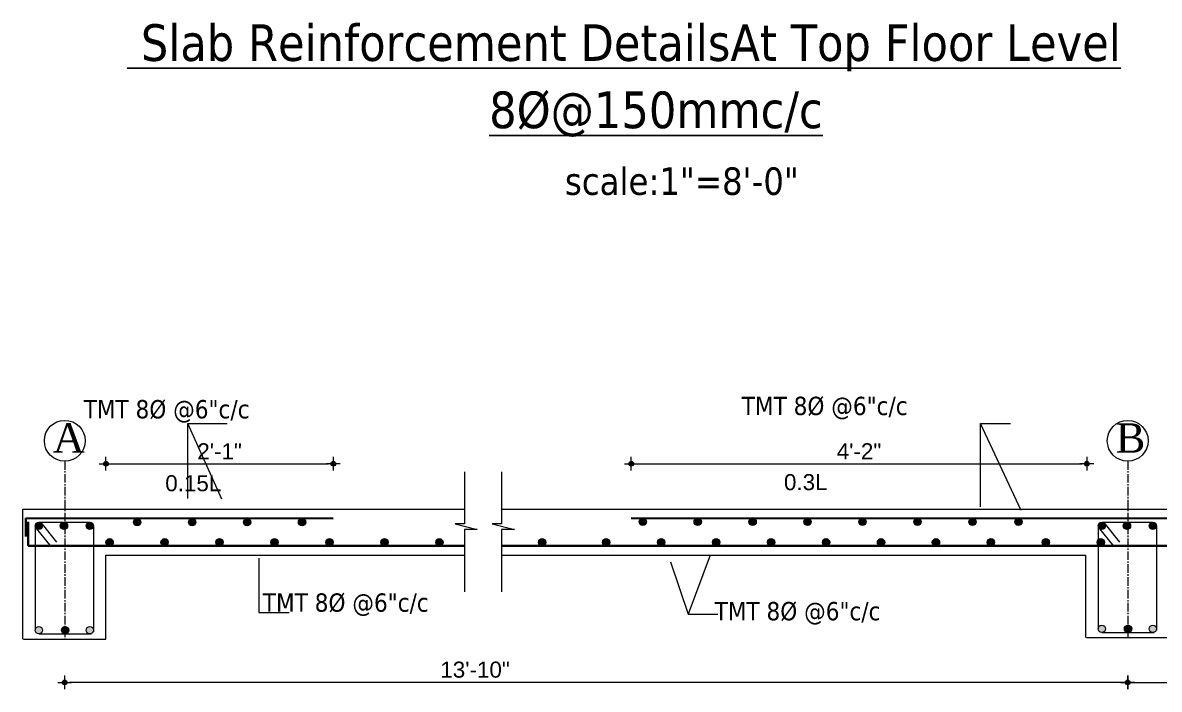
# Model space of a CAD drawing. Header units: inches. Extents: x 130993 to 274375, y -5108 to 103559.
# Drawn here: x 151834.6 to 152331, y 49583.1 to 49874.2 of the extents above; entities that cross this region are included whole.
import ezdxf

# ---------------------------------------------------------------- set-up
doc = ezdxf.new("R2010")
doc.units = ezdxf.units.IN
doc.header["$MEASUREMENT"] = 0
doc.header["$PDMODE"] = 2
doc.header["$PDSIZE"] = -3
doc.linetypes.add('CENTER2', pattern=[1.125, 0.75, -0.125, 0.125, -0.125])
doc.layers.add('CENTERLINE', color=7, linetype='CENTER2')
doc.layers.add('ELEVATION', color=7, linetype='Continuous')
for name, color, linetype, lineweight in [('DIM', 5, 'Continuous', 9), ('DIMENSION', 142, 'Continuous', 20), ('HATCH', 9, 'Continuous', 9), ('INDEX LINE', 4, 'Continuous', 13), ('ROD', 10, 'Continuous', 13), ('TEXT', 181, 'Continuous', 13)]:
    doc.layers.add(name, color=color, linetype=linetype, lineweight=lineweight)
doc.styles.add('ramon', font='arial.ttf', dxfattribs={"height": 7})
doc.styles.add('romans', font='romans.shx')
doc.styles.get("Standard").update_dxf_attribs({"font": 'txt.shx', "height": 6})
doc.styles.add('TAHOMA', font='tahoma.ttf', dxfattribs={"height": 9})
doc.dimstyles.new('1.8', dxfattribs={"dimscale": 0, "dimtxt": 9, "dimasz": 1, "dimexe": 2, "dimexo": 9, "dimgap": 2, "dimtad": 1, "dimdec": 0, "dimzin": 3, "dimdsep": 46, "dimlunit": 4, "dimtxsty": 'TAHOMA', "dimblk": 'DIM', "dimcen": 3, "dimdle": 3, "dimse1": 1, "dimse2": 1, "dimclrd": 256, "dimclre": 256, "dimclrt": 7, "dimadec": 1, "dimazin": 2, "dimtfac": 1, "dimtdec": 0, "dimtix": 1, "dimtofl": 0, "dimtmove": 2, "dimatfit": 3, "dimldrblk": 'ARW', "dimfxl": 1, "dimfrac": 2, "dimtolj": 2, "dimtzin": 0, "dimarcsym": 0})
doc.dimstyles.new('s2', dxfattribs={"dimtxt": 6, "dimasz": 2, "dimexe": 6, "dimexo": 18, "dimgap": 1.9375, "dimtad": 1, "dimdec": 0, "dimlfac": 0.25, "dimzin": 3, "dimdsep": 46, "dimlunit": 4, "dimtxsty": 'ramon', "dimblk": 'dot 2', "dimcen": 0.09375, "dimse1": 1, "dimse2": 1, "dimclrd": 1, "dimclre": 1, "dimclrt": 256, "dimadec": 0, "dimazin": 0, "dimtfac": 0.75, "dimtdec": 0, "dimtix": 1, "dimtmove": 1, "dimatfit": 3, "dimldrblk": 'DOT', "dimfxl": 1, "dimtolj": 1, "dimtzin": 0, "dimlwd": 9, "dimlwe": 9, "dimarcsym": 0})

# ---------------------------------------------------------------- blocks, each defined once
blk = doc.blocks.new('sn5')
at = {"layer": 'ELEVATION', "lineweight": 25, "ltscale": 0.5, "style": 'TAHOMA'}
for s, height, p in [('%%U Slab Reinforcement DetailsAt Top Floor Level', 16, (6156.79, 1090.33)), ('%%U8%%C@150mmc/c', 16, (6314.89, 1060.98)), ('scale:1"=8\'-0"', 12, (6347.97, 1031.84))]:
    blk.add_text(s, height=height, dxfattribs=at).set_placement(p)
blk = doc.blocks.new('dot1')
at = {"layer": 'HATCH'}
h = blk.add_hatch(color=256, dxfattribs=at)
edge = h.paths.add_edge_path()
edge.add_arc((0, 0), 1, 0, 360)
for p, q in [((3, 0), (-3, 0)), ((0, 3), (0, -3))]:
    blk.add_line(p, q, dxfattribs=at)
blk.add_circle((0, 0), 1, dxfattribs=at)
blk = doc.blocks.new('dot 2')
at = {"layer": 'HATCH', "xscale": 0.5, "yscale": 0.5, "zscale": 0.5}
blk.add_blockref('dot1', (0, 0), dxfattribs=at)
blk = doc.blocks.new('*D853')
at = {"layer": 'Defpoints', "color": 0}
for p in [(158165.83, 48865.88), (158630.03, 48866.51), (158165.83, 48846.94)]:
    blk.add_point(p, dxfattribs=at)
at = {"layer": 'ELEVATION', "color": 1, "lineweight": 9}
blk.add_line((158628.03, 48846.94), (158167.83, 48846.94), dxfattribs=at)
at = {"layer": 'ELEVATION', "color": 1, "lineweight": 9, "xscale": 2, "yscale": 2, "zscale": 2, "rotation": 180}
blk.add_blockref('dot 2', (158165.83, 48846.94), dxfattribs=at)
at = {"layer": 'ELEVATION', "color": 1, "lineweight": 9, "xscale": 2, "yscale": 2, "zscale": 2}
blk.add_blockref('dot 2', (158630.03, 48846.94), dxfattribs=at)
at = {"layer": 'ELEVATION', "lineweight": 0, "insert": (158345.02, 48852.46), "char_height": 7, "attachment_point": 5, "style": 'ramon'}
blk.add_mtext('\\A1;13{\\fArial Baltic|b0|i0|c186|p34;\'-}10{\\fArial Baltic|b0|i0|c186|p34;"}', dxfattribs=at)
blk = doc.blocks.new('_Dot')
at = {"color": 0, "linetype": 'ByBlock', "lineweight": -2}
blk.add_line((-0.5, 0), (-1, 0), dxfattribs=at)
at = {"color": 0, "linetype": 'ByBlock', "const_width": 0.5}
blk.add_lwpolyline([(-0.25, 0, 1), (0.25, 0, 1)], format="xyb", close=True, dxfattribs=at)
blk = doc.blocks.new('*D856')
at = {"layer": 'Defpoints', "color": 0}
for p in [(158283.08, 48942.41), (158283.08, 48918.51), (158183.84, 48902.51)]:
    blk.add_point(p, dxfattribs=at)
at = {"layer": 'ELEVATION', "color": 1, "lineweight": 9}
blk.add_line((158185.84, 48942.41), (158281.08, 48942.41), dxfattribs=at)
at = {"layer": 'ELEVATION', "color": 1, "lineweight": 9, "xscale": 2, "yscale": 2, "zscale": 2, "rotation": 180}
blk.add_blockref('dot 2', (158183.84, 48942.41), dxfattribs=at)
at = {"layer": 'ELEVATION', "color": 1, "lineweight": 9, "xscale": 2, "yscale": 2, "zscale": 2}
blk.add_blockref('dot 2', (158283.08, 48942.41), dxfattribs=at)
at = {"layer": 'ELEVATION', "lineweight": 0, "insert": (158233.46, 48947.86), "char_height": 7, "attachment_point": 5, "style": 'ramon'}
blk.add_mtext('\\A1;2\'-1"', dxfattribs=at)
blk = doc.blocks.new('ARW')
at = {"layer": 'INDEX LINE'}
blk.add_lwpolyline([(10, 0, 0, 6, 0), (0, 0, 0, 0, 0), (10, 0, 0, 0, 0)], format="xyseb", dxfattribs=at)
blk = doc.blocks.new('DIM')
at = {"layer": 'INDEX LINE'}
h = blk.add_hatch(color=256, dxfattribs=at)
h.paths.add_polyline_path([(0, 1.28), (0, 0), (1.28, 0, 0.414214)])
h.paths.add_polyline_path([(1.28, 0), (0, 0), (0, -1.28, 0.414214)])
h.paths.add_polyline_path([(0, 0), (-1.28, 0, 0.414214), (0, -1.28)])
h.paths.add_polyline_path([(0, 1.28, 0.414214), (-1.28, 0), (0, 0)])
for p, q in [((0, 6), (0, -6)), ((-6, 0), (6, 0))]:
    blk.add_line(p, q, dxfattribs=at)
blk.add_circle((0, 0), 1.28, dxfattribs=at)
blk = doc.blocks.new('*D860')
at = {"layer": 'Defpoints', "color": 0}
for p in [(158612.18, 48942.41), (158413.21, 48918.62), (158612.18, 48918.51)]:
    blk.add_point(p, dxfattribs=at)
at = {"layer": 'ELEVATION', "color": 1, "lineweight": 9}
blk.add_line((158415.21, 48942.41), (158610.18, 48942.41), dxfattribs=at)
at = {"layer": 'ELEVATION', "color": 1, "lineweight": 9, "xscale": 2, "yscale": 2, "zscale": 2, "rotation": 180}
blk.add_blockref('dot 2', (158413.21, 48942.41), dxfattribs=at)
at = {"layer": 'ELEVATION', "color": 1, "lineweight": 9, "xscale": 2, "yscale": 2, "zscale": 2}
blk.add_blockref('dot 2', (158612.18, 48942.41), dxfattribs=at)
at = {"layer": 'ELEVATION', "lineweight": 0, "insert": (158512.69, 48947.86), "char_height": 7, "attachment_point": 5, "style": 'ramon'}
blk.add_mtext('\\A1;4\'-2"', dxfattribs=at)
blk = doc.blocks.new('*D861')
at = {"layer": 'Defpoints', "color": 0}
for p in [(158630.03, 48866.51), (159174.5, 48866.51), (159174.5, 48846.94)]:
    blk.add_point(p, dxfattribs=at)
at = {"layer": 'ELEVATION', "color": 1, "lineweight": 9}
blk.add_line((158632.03, 48846.94), (159172.5, 48846.94), dxfattribs=at)
at = {"layer": 'ELEVATION', "color": 1, "lineweight": 9, "xscale": 2, "yscale": 2, "zscale": 2, "rotation": 180}
blk.add_blockref('dot 2', (158630.03, 48846.94), dxfattribs=at)
at = {"layer": 'ELEVATION', "color": 1, "lineweight": 9, "xscale": 2, "yscale": 2, "zscale": 2}
blk.add_blockref('dot 2', (159174.5, 48846.94), dxfattribs=at)
at = {"layer": 'ELEVATION', "lineweight": 0, "insert": (158902.26, 48852.45), "char_height": 7, "attachment_point": 5, "style": 'ramon'}
blk.add_mtext('\\A1;14{\\fArial Baltic|b0|i0|c186|p34;\'-}5{\\fArial Baltic|b0|i0|c186|p34;"}', dxfattribs=at)
blk = doc.blocks.new('s4')
at = {"layer": 'DIM', "linetype": 'ByBlock', "lineweight": 0}
h = blk.add_hatch(color=0, dxfattribs=at)
h.set_gradient(color1=(0, 0, 255), color2=(0, 0, 255), tint=1)
edge = h.paths.add_edge_path()
edge.add_arc((3521.44, 2362.28), 1.6, 0, 360)
h = blk.add_hatch(color=0, dxfattribs=at)
h.set_gradient(color1=(0, 0, 255), color2=(0, 0, 255), tint=1)
edge = h.paths.add_edge_path()
edge.add_arc((3545.44, 2362.28), 1.6, 0, 360)
h = blk.add_hatch(color=0, dxfattribs=at)
h.set_gradient(color1=(0, 0, 255), color2=(0, 0, 255), tint=1)
edge = h.paths.add_edge_path()
edge.add_arc((3569.44, 2362.28), 1.6, 0, 360)
h = blk.add_hatch(color=0, dxfattribs=at)
h.set_gradient(color1=(0, 0, 255), color2=(0, 0, 255), tint=1)
edge = h.paths.add_edge_path()
edge.add_arc((3593.44, 2362.28), 1.6, 0, 360)
h = blk.add_hatch(color=0, dxfattribs=at)
h.set_gradient(color1=(0, 0, 255), color2=(0, 0, 255), tint=1)
edge = h.paths.add_edge_path()
edge.add_arc((3742.24, 2362.39), 1.6, 0, 360)
h = blk.add_hatch(color=0, dxfattribs=at)
h.set_gradient(color1=(0, 0, 255), color2=(0, 0, 255), tint=1)
edge = h.paths.add_edge_path()
edge.add_arc((3766.24, 2362.39), 1.6, 0, 360)
h = blk.add_hatch(color=0, dxfattribs=at)
h.set_gradient(color1=(0, 0, 255), color2=(0, 0, 255), tint=1)
edge = h.paths.add_edge_path()
edge.add_arc((3790.24, 2362.39), 1.6, 0, 360)
h = blk.add_hatch(color=0, dxfattribs=at)
h.set_gradient(color1=(0, 0, 255), color2=(0, 0, 255), tint=1)
edge = h.paths.add_edge_path()
edge.add_arc((3814.24, 2362.39), 1.6, 0, 360)
h = blk.add_hatch(color=0, dxfattribs=at)
h.set_gradient(color1=(0, 0, 255), color2=(0, 0, 255), tint=1)
edge = h.paths.add_edge_path()
edge.add_arc((3838.24, 2362.39), 1.6, 0, 360)
h = blk.add_hatch(color=0, dxfattribs=at)
h.set_gradient(color1=(0, 0, 255), color2=(0, 0, 255), tint=1)
edge = h.paths.add_edge_path()
edge.add_arc((3862.24, 2362.39), 1.6, 0, 360)
h = blk.add_hatch(color=0, dxfattribs=at)
h.set_gradient(color1=(0, 0, 255), color2=(0, 0, 255), tint=1)
edge = h.paths.add_edge_path()
edge.add_arc((3886.24, 2362.39), 1.6, 0, 360)
h = blk.add_hatch(color=0, dxfattribs=at)
h.set_gradient(color1=(0, 0, 255), color2=(0, 0, 255), tint=1)
edge = h.paths.add_edge_path()
edge.add_arc((3906.28, 2362.39), 1.6, 0, 360)
h = blk.add_hatch(color=0, dxfattribs=at)
h.set_gradient(color1=(0, 0, 255), color2=(0, 0, 255), tint=1)
edge = h.paths.add_edge_path()
edge.add_arc((3509.44, 2353.48), 1.6, 0, 360)
h = blk.add_hatch(color=0, dxfattribs=at)
h.set_gradient(color1=(0, 0, 255), color2=(0, 0, 255), tint=1)
edge = h.paths.add_edge_path()
edge.add_arc((3533.44, 2353.48), 1.6, 0, 360)
h = blk.add_hatch(color=0, dxfattribs=at)
h.set_gradient(color1=(0, 0, 255), color2=(0, 0, 255), tint=1)
edge = h.paths.add_edge_path()
edge.add_arc((3557.44, 2353.48), 1.6, 0, 360)
h = blk.add_hatch(color=0, dxfattribs=at)
h.set_gradient(color1=(0, 0, 255), color2=(0, 0, 255), tint=1)
edge = h.paths.add_edge_path()
edge.add_arc((3581.44, 2353.48), 1.6, 0, 360)
h = blk.add_hatch(color=0, dxfattribs=at)
h.set_gradient(color1=(0, 0, 255), color2=(0, 0, 255), tint=1)
edge = h.paths.add_edge_path()
edge.add_arc((3605.44, 2353.48), 1.6, 0, 360)
h = blk.add_hatch(color=0, dxfattribs=at)
h.set_gradient(color1=(0, 0, 255), color2=(0, 0, 255), tint=1)
edge = h.paths.add_edge_path()
edge.add_arc((3629.44, 2353.48), 1.6, 0, 360)
h = blk.add_hatch(color=0, dxfattribs=at)
h.set_gradient(color1=(0, 0, 255), color2=(0, 0, 255), tint=1)
edge = h.paths.add_edge_path()
edge.add_arc((3653.44, 2353.48), 1.6, 0, 360)
h = blk.add_hatch(color=0, dxfattribs=at)
h.set_gradient(color1=(0, 0, 255), color2=(0, 0, 255), tint=1)
edge = h.paths.add_edge_path()
edge.add_arc((3698.29, 2353.48), 1.6, 0, 360)
h = blk.add_hatch(color=0, dxfattribs=at)
h.set_gradient(color1=(0, 0, 255), color2=(0, 0, 255), tint=1)
edge = h.paths.add_edge_path()
edge.add_arc((3726.29, 2353.48), 1.6, 0, 360)
h = blk.add_hatch(color=0, dxfattribs=at)
h.set_gradient(color1=(0, 0, 255), color2=(0, 0, 255), tint=1)
edge = h.paths.add_edge_path()
edge.add_arc((3750.29, 2353.48), 1.6, 0, 360)
h = blk.add_hatch(color=0, dxfattribs=at)
h.set_gradient(color1=(0, 0, 255), color2=(0, 0, 255), tint=1)
edge = h.paths.add_edge_path()
edge.add_arc((3774.29, 2353.48), 1.6, 0, 360)
h = blk.add_hatch(color=0, dxfattribs=at)
h.set_gradient(color1=(0, 0, 255), color2=(0, 0, 255), tint=1)
edge = h.paths.add_edge_path()
edge.add_arc((3798.29, 2353.48), 1.6, 0, 360)
h = blk.add_hatch(color=0, dxfattribs=at)
h.set_gradient(color1=(0, 0, 255), color2=(0, 0, 255), tint=1)
edge = h.paths.add_edge_path()
edge.add_arc((3822.29, 2353.48), 1.6, 0, 360)
h = blk.add_hatch(color=0, dxfattribs=at)
h.set_gradient(color1=(0, 0, 255), color2=(0, 0, 255), tint=1)
edge = h.paths.add_edge_path()
edge.add_arc((3846.29, 2353.48), 1.6, 0, 360)
h = blk.add_hatch(color=0, dxfattribs=at)
h.set_gradient(color1=(0, 0, 255), color2=(0, 0, 255), tint=1)
edge = h.paths.add_edge_path()
edge.add_arc((3870.29, 2353.48), 1.6, 0, 360)
h = blk.add_hatch(color=0, dxfattribs=at)
h.set_gradient(color1=(0, 0, 255), color2=(0, 0, 255), tint=1)
edge = h.paths.add_edge_path()
edge.add_arc((3894.29, 2353.48), 1.6, 0, 360)
h = blk.add_hatch(color=0, dxfattribs=at)
h.set_gradient(color1=(0, 0, 255), color2=(0, 0, 255), tint=1)
edge = h.paths.add_edge_path()
edge.add_arc((3918.29, 2353.48), 1.6, 0, 360)
h = blk.add_hatch(color=0, dxfattribs=at)
h.set_gradient(color1=(0, 0, 255), color2=(0, 0, 255), tint=1)
edge = h.paths.add_edge_path()
edge.add_arc((3942.29, 2353.48), 1.6, 0, 360)
at = {"layer": 'ROD', "ltscale": 0.5}
h = blk.add_hatch(color=0, dxfattribs=at)
h.set_gradient(color1=(0, 0, 255), color2=(0, 0, 255), tint=1)
h.paths.add_polyline_path([(3480.09, 2360.68, 1), (3476.89, 2360.68, 0.154193), (3477.18, 2359.76), (3477.31, 2359.6, 0.684323)])
h = blk.add_hatch(color=0, dxfattribs=at)
h.set_gradient(color1=(0, 0, 255), color2=(0, 0, 255), tint=1)
h.paths.add_polyline_path([(3491.1, 2360.68, 1), (3487.9, 2360.68, 0.154193), (3488.19, 2359.76), (3488.32, 2359.6, 0.684323)])
h = blk.add_hatch(color=0, dxfattribs=at)
h.set_gradient(color1=(0, 0, 255), color2=(0, 0, 255), tint=1)
h.paths.add_polyline_path([(3499.17, 2360.68, 1), (3502.37, 2360.68, 1)])
h = blk.add_hatch(color=0, dxfattribs=at)
h.set_gradient(color1=(0, 0, 255), color2=(0, 0, 255), tint=1)
h.paths.add_polyline_path([(3944.29, 2360.68, 1), (3941.09, 2360.68, 0.154193), (3941.38, 2359.76), (3941.51, 2359.6, 0.684323)])
h = blk.add_hatch(color=0, dxfattribs=at)
h.set_gradient(color1=(0, 0, 255), color2=(0, 0, 255), tint=1)
h.paths.add_polyline_path([(3955.3, 2360.68, 1), (3952.1, 2360.68, 0.154193), (3952.39, 2359.76), (3952.52, 2359.6, 0.684323)])
h = blk.add_hatch(color=0, dxfattribs=at)
h.set_gradient(color1=(0, 0, 255), color2=(0, 0, 255), tint=1)
h.paths.add_polyline_path([(3963.37, 2360.68, 1), (3966.57, 2360.68, 1)])
h = blk.add_hatch(color=0, dxfattribs=at)
h.set_gradient(color1=(0, 0, 255), color2=(0, 0, 255), tint=1)
h.paths.add_polyline_path([(3476.89, 2315.09, 1), (3480.09, 2315.09, 1)])
h.paths.add_polyline_path([(3499.17, 2315.09, 1), (3502.37, 2315.09, 1)])
h = blk.add_hatch(color=0, dxfattribs=at)
h.set_gradient(color1=(0, 0, 255), color2=(0, 0, 255), tint=1)
h.paths.add_polyline_path([(3488.36, 2315.09, 1), (3491.56, 2315.09, 1)])
h = blk.add_hatch(color=0, dxfattribs=at)
h.set_gradient(color1=(0, 0, 255), color2=(0, 0, 255), tint=1)
h.paths.add_polyline_path([(3941.09, 2315.72, 1), (3944.29, 2315.72, 1)])
h.paths.add_polyline_path([(3963.37, 2315.72, 1), (3966.57, 2315.72, 1)])
h = blk.add_hatch(color=0, dxfattribs=at)
h.set_gradient(color1=(0, 0, 255), color2=(0, 0, 255), tint=1)
h.paths.add_polyline_path([(3952.56, 2315.72, 1), (3955.76, 2315.72, 1)])
at = {"ltscale": 10}
for centre in [(3489.83, 2397.82), (3489.83, 2397.82), (3954.03, 2397.81), (3954.03, 2397.81)]:
    blk.add_circle(centre, 8.91, dxfattribs=at)
at = {"layer": 'CENTERLINE', "lineweight": 15, "ltscale": 5}
for p, q in [((3489.83, 2388.91), (3489.83, 2311.24)), ((3954.03, 2388.91), (3954.03, 2311.88))]:
    blk.add_line(p, q, dxfattribs=at)
at = {"layer": 'DIM', "ltscale": 10}
blk.add_lwpolyline([(3889.76, 2369.03), (3889.76, 2405.42), (3902.83, 2405.42)], dxfattribs=at)
at = {"layer": 'DIM', "color": 0, "linetype": 'ByBlock', "lineweight": 0}
for centre in [(3521.44, 2362.28), (3545.44, 2362.28), (3569.44, 2362.28), (3593.44, 2362.28), (3742.24, 2362.39), (3766.24, 2362.39), (3790.24, 2362.39), (3814.24, 2362.39), (3838.24, 2362.39), (3862.24, 2362.39), (3886.24, 2362.39), (3906.28, 2362.39), (3509.44, 2353.48), (3533.44, 2353.48), (3557.44, 2353.48), (3581.44, 2353.48), (3605.44, 2353.48), (3629.44, 2353.48), (3653.44, 2353.48), (3698.29, 2353.48), (3726.29, 2353.48), (3750.29, 2353.48), (3774.29, 2353.48), (3798.29, 2353.48), (3822.29, 2353.48), (3846.29, 2353.48), (3870.29, 2353.48), (3894.29, 2353.48), (3918.29, 2353.48), (3942.29, 2353.48)]:
    blk.add_circle(centre, 1.6, dxfattribs=at)
at = {"layer": 'DIMENSION'}
for points in [[(3664.4, 2384.19), (3664.4, 2361.48), (3660.28, 2361.48), (3669.98, 2359.13), (3664.4, 2359.13), (3664.4, 2331.81)], [(3680.62, 2384.19), (3680.62, 2361.48), (3676.51, 2361.48), (3686.2, 2359.13), (3680.62, 2359.13), (3680.62, 2331.81)]]:
    blk.add_lwpolyline(points, dxfattribs=at)
at = {"layer": 'ELEVATION', "linetype": 'Continuous', "lineweight": 13, "ltscale": 50}
for p, q in [((3471.48, 2347.88), (3471.5, 2367.88)), ((3471.5, 2367.88), (3664.4, 2367.88)), ((3680.62, 2367.88), (4219.87, 2367.88)), ((3680.62, 2367.88), (4219.87, 2367.88)), ((3680.62, 2367.88), (4219.87, 2367.88)), ((3680.62, 2367.88), (4219.87, 2367.88)), ((3471.48, 2347.88), (3471.48, 2347.88)), ((3471.48, 2311.24), (3471.48, 2347.88)), ((3507.84, 2347.88), (3664.4, 2347.88)), ((3507.84, 2311.24), (3507.84, 2347.88)), ((3680.62, 2347.88), (3935.68, 2347.88)), ((3935.68, 2311.88), (3935.68, 2347.88)), ((3471.83, 2311.24), (3507.84, 2311.24)), ((3936.03, 2311.88), (3972.04, 2311.88))]:
    blk.add_line(p, q, dxfattribs=at)
at = {"layer": 'ROD', "lineweight": 30}
for p, q in [((3472.8, 2356.03), (3472.81, 2363.98)), ((3472.81, 2363.98), (3607.08, 2363.88)), ((3737.22, 2363.99), (4179.04, 2363.88)), ((3473.9, 2351.88), (3473.91, 2362.38)), ((3473.9, 2351.88), (3664.4, 2351.88)), ((3680.62, 2351.88), (4219.87, 2351.88))]:
    blk.add_line(p, q, dxfattribs=at)
at = {"layer": 'ROD', "linetype": 'ByBlock'}
for p, q in [((3476.89, 2360.68), (3476.89, 2315.09)), ((3478.69, 2362.24), (3500.97, 2362.24)), ((3941.09, 2360.68), (3941.09, 2315.72)), ((3942.89, 2362.24), (3965.17, 2362.24)), ((3478.49, 2313.49), (3501.43, 2313.49)), ((3942.69, 2314.12), (3965.63, 2314.12))]:
    blk.add_line(p, q, dxfattribs=at)
at = {"layer": 'ROD', "ltscale": 10}
for p, q in [((3476.89, 2360.12), (3483.73, 2351.61)), ((3479.39, 2362.12), (3486.22, 2353.61)), ((3941.09, 2360.12), (3947.93, 2351.61)), ((3943.59, 2362.12), (3950.42, 2353.61))]:
    blk.add_line(p, q, dxfattribs=at)
at = {"layer": 'ROD', "linetype": 'ByBlock', "ltscale": 0.5}
for p, q in [((3502.37, 2360.68), (3502.37, 2314.43)), ((3966.57, 2360.68), (3966.57, 2315.06))]:
    blk.add_line(p, q, dxfattribs=at)
at = {"layer": 'ROD', "color": 0, "ltscale": 0.5}
for centre in [(3478.49, 2360.68), (3489.5, 2360.68), (3500.77, 2360.68), (3942.69, 2360.68), (3953.7, 2360.68), (3964.97, 2360.68), (3478.49, 2315.09), (3478.49, 2315.09), (3489.96, 2315.09), (3500.77, 2315.09), (3942.69, 2315.72), (3942.69, 2315.72), (3954.16, 2315.72), (3964.97, 2315.72)]:
    blk.add_circle(centre, 1.6, dxfattribs=at)
at = {"layer": 'CENTERLINE', "ltscale": 10, "char_height": 12.8, "width": 17.9162, "attachment_point": 1, "style": 'romans'}
for s, insert in [('{\\fTimes New Roman|b0|i0|c0|p18;A}', (3484.63, 2405.45)), ('{\\fTimes New Roman|b0|i0|c0|p18;B}', (3948.83, 2405.43))]:
    blk.add_mtext(s, dxfattribs=dict(at, insert=insert))
at = {"layer": 'ROD', "ltscale": 50, "char_height": 7, "attachment_point": 1}
for s, insert, width in [('{\\fArial Baltic|b0|i0|c0|p34;0.15L}', (3533.72, 2382.77), 15.088), ('{\\fArial Baltic|b0|i0|c0|p34;0.3L}', (3803.91, 2383.25), 24.9305)]:
    blk.add_mtext(s, dxfattribs=dict(at, insert=insert, width=width))
at = {"layer": 'TEXT', "ltscale": 20, "style": 'TAHOMA'}
for p in [(3785.47, 2409.03), (3498.08, 2407.59), (3576.32, 2323.17), (3773.61, 2319.42)]:
    blk.add_text('TMT 8%%C @6"c/c', height=8, dxfattribs=at).set_placement(p)
at = {"layer": 'ELEVATION', "lineweight": 0}
for base, p1, p2, picture, middle in [((3607.08, 2387.78), (3507.84, 2347.88), (3607.08, 2363.88), '*D856', (3557.46, 2393.23)), ((3936.18, 2387.78), (3737.22, 2363.99), (3936.18, 2363.88), '*D860', (3836.7, 2393.23))]:
    dim = blk.add_linear_dim(base=base, p1=p1, p2=p2, dimstyle='s2', dxfattribs=at)
    dim.commit()
    dim.dimension.update_dxf_attribs({"geometry": picture, "text_midpoint": middle, "insert": (-154676, -46554.63)})
dim = blk.add_linear_dim(base=(3489.84, 2292.31), p1=(3954.04, 2311.88), p2=(3489.84, 2311.24), text='13{\\fArial Baltic|b0|i0|c186|p34;\'-}10{\\fArial Baltic|b0|i0|c186|p34;"}', dimstyle='s2', dxfattribs=at)
dim.commit()
dim.dimension.update_dxf_attribs({"geometry": '*D853', "text_midpoint": (3669.02, 2292.31), "dimtype": 128, "insert": (-154676, -46554.63)})
dim = blk.add_linear_dim(base=(4498.5, 2292.31), p1=(3954.04, 2311.88), p2=(4498.5, 2311.88), text='14{\\fArial Baltic|b0|i0|c186|p34;\'-}5{\\fArial Baltic|b0|i0|c186|p34;"}', dimstyle='s2', dxfattribs=at)
dim.commit()
dim.dimension.update_dxf_attribs({"geometry": '*D861', "text_midpoint": (4226.27, 2297.82), "insert": (-154676, -46554.63)})
at = {"layer": 'DIMENSION'}
for points in [[(3543.53, 2372.57), (3543.64, 2405.3), (3560.71, 2405.3)], [(3558.42, 2372.37), (3543.64, 2405.3), (3560.71, 2405.3)], [(3889.76, 2369.03), (3889.76, 2405.42), (3902.83, 2405.42)], [(3907.45, 2367.34), (3889.76, 2405.42), (3902.83, 2405.42)], [(3771.73, 2347.88), (3762.12, 2322.07), (3775.01, 2322.07)], [(3574.56, 2346.61), (3574.56, 2322.82), (3587.78, 2322.82)], [(3754.29, 2345.02), (3762.12, 2322.07), (3775.01, 2322.07)]]:
    blk.add_leader(points, dimstyle='1.8', override={"dimscale": 1, "dimtad": 0}, dxfattribs=at)

msp = doc.modelspace()

# ---------------------------------------------------------------- block references
at = {"layer": 'DIMENSION'}
for name, p in [('sn5', (145723.44, 48767.15)), ('s4', (148363.16, 47293.82))]:
    msp.add_blockref(name, p, dxfattribs=at)

doc.saveas('drawing.dxf')
